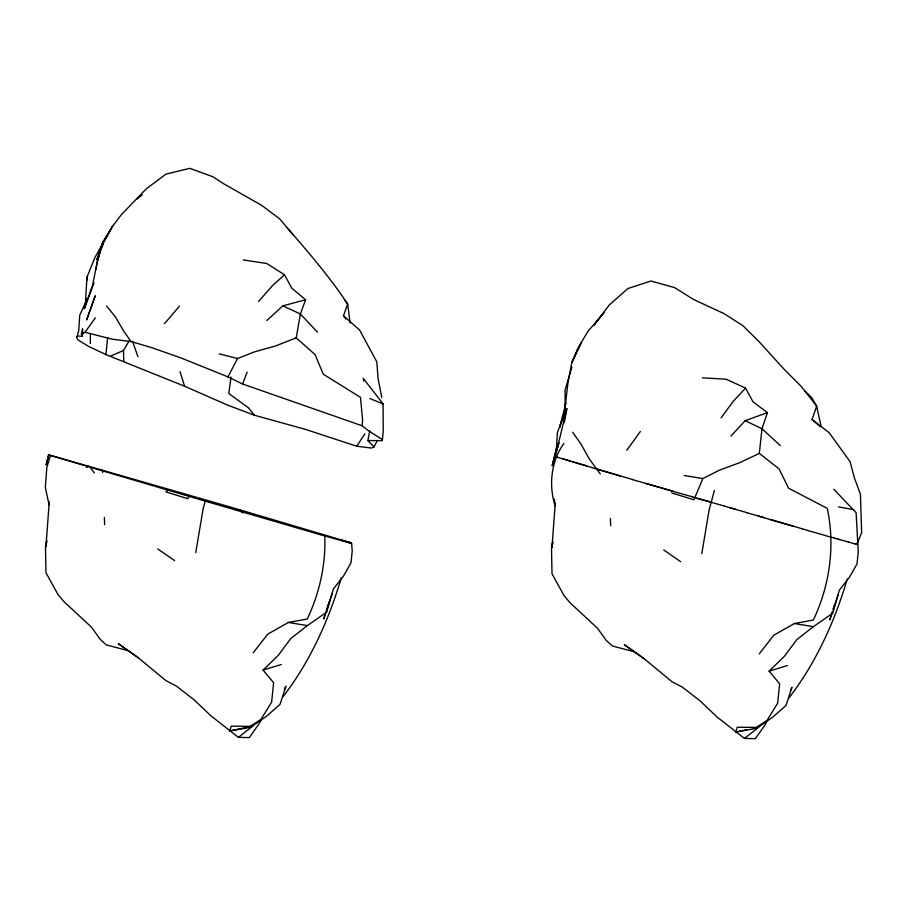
<?xml version="1.0" encoding="UTF-8"?>
<svg xmlns="http://www.w3.org/2000/svg" width="907" height="907" viewBox="0 0 907 907"><rect width="100%" height="100%" fill="white"/><g stroke="black" fill="none" stroke-linecap="round" stroke-linejoin="round"><path stroke-width="1.36" d="M82.594 335.273L82.616 328.788L81.437 333.957L82.526 336.395L78.059 335.975A138.431 13.117 20.8 0 0 78.41 340.216L88.727 346.44L105.926 354.592L184.597 386.235L227.6 405.112L254.414 415.236L305.319 429.328L356.814 446.244L371.519 448.069L374.058 446.89L377.097 440.859M90.292 343.492L90.383 333.81M103.795 241.829L94.986 257.361L86.936 277.213L85.383 304.616M49.239 502.047L45.917 546.785L46.813 541.49M555.254 503.113L551.944 547.862L552.839 542.567M554.63 456.074L556.399 449.01L557.408 432.424L562.737 418.478L559.642 427.378L566.047 402.833M369.739 430.938L367.879 440.519L382.323 440.677L383.219 431.052L383.071 403.887L363.208 378.332L363.752 381.099M382.539 439.668L368.605 430.882L362.12 425.78L362.607 420.304L360.464 397.323L323.311 374.251L315.069 354.592L296.215 337.858L300.387 313.981L305.602 299.763L291.748 288.109L284.503 274.776L266.703 263.495L243.291 259.935M105.926 354.592L107.627 337.676M759.272 653.834L773.773 635.206L794.407 623.528L813.307 620.082C829.758 585.627 835.324 545.855 827.263 508.373L788.568 488.215L779.113 468.908L759.318 453.387L761.971 428.739L767.447 412.617L752.991 401.824L745.599 388.139L726.144 379.205L702.301 377.822M96.199 269.504L96.992 262.701L103.013 241.704L112.559 226.262L121.459 214.574L146.344 188.769L165.958 174.144L189.824 168.328L212.998 176.808L223.258 183.531L261.715 205.367L279.628 218.848L293.596 235.321M231.013 377.119L228.779 393.536L248.325 407.685L254.414 415.236M564.313 422.617L566.875 408.535L555.288 456.504L557.374 457.162M565.469 406.733L563.519 419.726L568.031 382.403L571.841 362.539L577.657 348.798L587.679 331.679L604.051 312.858M195.742 552.612L203.145 508.702L205.197 501.129L48.638 454.963L46.166 464.758L48.638 454.963A138.431 0.692 16.2 0 1 52.481 455.87L232.827 507.761L351.043 542.783L341.304 540.164M701.769 553.689L709.172 509.768L714.41 490.426M86.789 301.181L87.287 298.528L79.725 315.296L78.75 330.499L76.948 336.894M46.745 540.436L45.475 547.182L45.985 572.759L57.935 594.436L63.909 601.579L91.448 627.168L99.997 639.084L106.255 644.9L128.352 650.727L138.215 657.711L165.992 680.681L176.219 685.975L193.951 699.694L211.025 715.918L238.439 737.368L249.278 737.606L259.039 723.854L261.443 719.138M552.76 541.502L551.501 548.247L552.012 573.825L563.961 595.502L569.936 602.645L597.475 628.245L606.023 640.149L612.282 645.965L634.378 651.804L644.231 658.788L672.019 681.747L682.234 687.053L699.977 700.771L717.052 716.984L744.466 738.434L755.304 738.672L765.066 724.92L767.469 720.203M341.281 577.748C328.822 620.173 310.115 661.6 282.984 696.757M847.308 578.813C834.848 621.25 816.13 662.666 789.011 697.834M554.665 455.972L552.182 465.835L557.658 444.169L557.748 446.777M556.399 449.01L557.658 444.169L556.445 450.836L559.109 442.877M284.265 689.717L285.943 686.214L280.002 704.354L266.692 716.111L250.763 727.187L229.822 730.963L231.228 726.167L250.253 726.337L261.023 719.376L271.635 702.075L273.619 682.744L263.098 670.069L278.358 655.251L290.807 638.528L307.36 625.592L326.724 612.112L333.322 589.108L343.39 576.24L351.009 562.793L352.233 550.946L351.599 543.418L341.293 540.164M790.292 690.783L791.97 687.279L786.029 705.431L772.707 717.176L756.789 728.264L735.849 732.04L737.255 727.233L756.268 727.403L767.05 720.441L777.662 703.14L779.646 683.821L769.113 671.146L784.374 656.317L796.834 639.594L813.386 626.669L832.751 613.177L839.338 590.185L849.417 577.306L857.024 563.859L858.26 552.023L856.106 512.67L833.816 489.247M50.361 455.79L46.824 467.604L45.35 487.581L49.091 504.814L48.774 502.104M325.772 612.418L323.731 618.948L332.109 593.666M326.996 608.506L329.037 601.987M832.195 612.191L829.746 620.014L832.399 612.032M833.011 609.583L834.236 605.672M833.284 609.368L838.136 594.731M820.313 426.675L812.082 419.567L816.64 406.087L811.652 397.606L804.997 391.098M345.839 319.094L343.492 315.727L347.653 304.015C329.717 276.85 308.267 252.18 287.031 227.544M88.988 296.442L94.011 282.859M362.12 425.78L242.623 384.001L247.135 372.153M88.523 297.666L84.272 308.777L92.729 284.809L96.992 262.701L103.013 241.704L96.845 259.685L100.484 250.831M857.036 543.951L861.65 532.613L860.426 494.326L854.213 477.331L850.086 461.652L829.066 432.616L812.082 419.567M101.516 248.291L103.081 244.493M188.837 496.469L187.896 498.714L165.709 491.866M759.318 453.387L739.783 462.661L719.16 470.257L702.834 478.556L693.923 499.791L671.736 492.932M571.886 367.074L565.072 390.044L565.163 408.864M81.437 333.957L84.975 332.268L95.405 317.824M84.975 332.268L112.128 339.184L131.005 341.554L150.403 347.2L180.833 357.868L227.963 376.881L237.521 358.537L254.039 352.007L275.354 346.032L296.215 337.858M123.76 361.315L123.488 350.487L129.066 340.998M563.916 443.41C550.991 461.244 548.588 485.154 555.118 505.879L554.324 499.099M356.814 446.244L364.807 433.852M626.771 450.28L640.365 431.449M721.099 417.81L733.536 400.985L745.599 388.139M602.021 314.808L593.802 325.42L609.243 305.024L627.837 288.562L650.931 281L674.638 287.621L693.651 299.525L724.035 313.618L742.89 325.692L758.297 340.828L784.226 369.364L801.403 386.597L816.64 406.087L821.05 426.222M253.246 652.768L267.758 634.14L288.381 622.451L307.28 619.016C319.423 593.28 325.976 564.494 324.74 536.003L205.197 501.129M164.462 323.697L179.439 306.169M258.506 301.509L272.474 285.626L284.503 274.776M730.861 436.165L745.18 420.678L767.447 412.617M266.794 320.545L282.859 305.852L305.602 299.763M136.844 199.234L142.172 194.914M238.439 737.368L252.724 726.099M744.466 738.434L758.74 727.165L753.354 728.31M86.278 467.445L88.671 466.187M110.654 356.122L123.488 350.487M263.098 670.069L281.385 664.491M769.113 671.146L787.412 665.557M229.822 730.963L248.677 726.961M735.849 732.04L746.62 729.75M684.173 475.506L702.834 478.556M794.407 623.528L813.386 626.669M288.381 622.451L307.36 625.592M838.522 506.9L853.634 509.587M856.888 544.449L857.614 544.495L856.435 544.087M351.599 543.418L324.74 536.003M219.256 353.877L237.521 358.537M838.159 539.223L839.667 539.518M854.235 543.735L856.922 544.347M834.667 538.146L825.166 535.561M834.633 538.248L838.193 539.121M848.306 542.069L854.269 543.633M839.621 539.62L848.34 541.967M711.224 502.206L692.744 497.036M697.256 498.328L724.512 506.072M692.778 496.934L670.545 490.642M670.579 490.54L632.825 479.701M672.949 491.22L645.535 483.397M724.478 506.174L735.214 509.201M632.871 479.599L596.625 469.066L589.062 458.557L580.933 443.965L572.6 432.231M802.661 528.906L770.576 519.654M808.171 530.618L825.2 535.459M747.289 512.84L764.159 517.67M729.942 507.761L747.323 512.738M758.422 516.094L793.534 526.241M802.627 528.996L808.205 530.516M620.354 475.948L591.92 467.638M562.442 458.659L570.356 461.005M557.329 457.264L586.602 465.903M572.238 461.686L591.954 467.536M856.401 544.189L857.58 544.597M856.299 543.565L857.07 543.849M556.388 456.867L555.333 456.402M369.841 398.536L383.071 403.887M282.859 305.852L300.387 313.981L317.473 332.189M227.963 376.881L242.623 384.001M745.18 420.678L761.971 428.739L780.349 445.632M663.743 549.959L680.647 561.694M157.716 548.894L174.632 560.628M634.378 651.804L624.322 644.741L644.231 658.788M128.352 650.727L118.295 643.675L138.215 657.711M367.879 440.53L374.058 446.89M343.492 315.727L359.546 329.967L376.779 361.791L378.162 379.035L381.779 397.515M239.992 509.859L242.815 512.999M106.584 305.999L115.461 316.997L123.681 331.044L131.005 341.554M344.297 299.763L347.653 304.015L350.17 323.107M596.659 468.964L600.287 473.998M90.632 467.899L94.26 472.932M756.268 727.403L756.789 728.264M250.253 726.337L250.763 727.187M166.253 488.59L167.273 490.959M132.513 341.281L137.943 356.689M179.994 371.689L184.597 386.235M86.936 277.213L87.412 279.923M102.298 470.121L102.684 472.558M610.388 518.487L610.694 525.765M104.362 517.421L104.668 524.688M554.63 456.142A138.42 0.692 16.2 0 1 555.356 456.232M95.178 295.965L86.698 319.729L95.178 295.965M574.154 357.517L571.841 362.539L581.24 342.529L574.154 357.517M112.559 226.262L102.06 244.935L112.559 226.262"/></g></svg>
